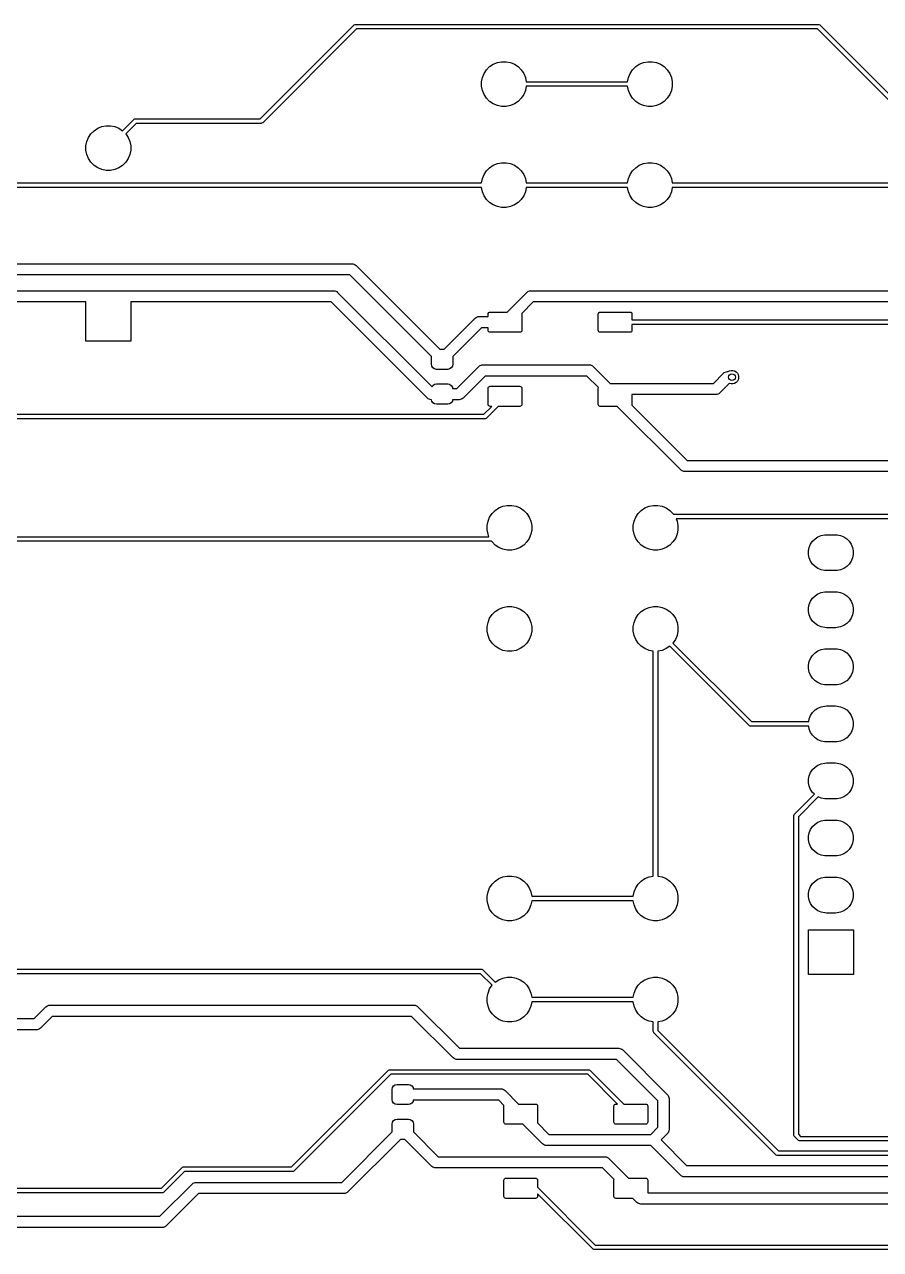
# Model space of a CAD drawing. Extents: x 1.89 to 7.89, y -5.9 to -1.95.
# Drawn here: x 4.892 to 6.392, y -4.151 to -2.004 of the extents above; entities that cross this region are included whole.
import ezdxf

# ---------------------------------------------------------------- set-up
doc = ezdxf.new("R2010")
doc.units = 0
doc.header["$MEASUREMENT"] = 0
doc.layers.add('BLACK', color=7, linetype='CONTINUOUS')

msp = doc.modelspace()

# ---------------------------------------------------------------- linework, layer by layer
at = {"layer": 'BLACK', "linetype": 'CONTINUOUS'}
for p, q in [((5.3055, -2.1693), (5.4697, -2.0051)), ((5.4741, -2.0118), (5.3099, -2.176)), ((5.4697, -2.0051), (5.4703, -2.0046)), ((5.4703, -2.0046), (5.4717, -2.004)), ((5.4717, -2.004), (5.4724, -2.0039)), ((5.4724, -2.0039), (6.2835, -2.0039)), ((6.2818, -2.0118), (5.4741, -2.0118)), ((6.446, -2.176), (6.2818, -2.0118)), ((6.2835, -2.0039), (6.2842, -2.004)), ((6.2842, -2.004), (6.2857, -2.0046)), ((6.2857, -2.0046), (6.2862, -2.0051)), ((6.2862, -2.0051), (6.4504, -2.1693)), ((5.7019, -2.0833), (5.7073, -2.0778)), ((5.7073, -2.0778), (5.7137, -2.0735)), ((5.7137, -2.0735), (5.7209, -2.0706)), ((5.7209, -2.0706), (5.7284, -2.0691)), ((5.7284, -2.0691), (5.7361, -2.0691)), ((5.7361, -2.0691), (5.7437, -2.0706)), ((5.7437, -2.0706), (5.7508, -2.0735)), ((5.7508, -2.0735), (5.7573, -2.0778)), ((5.7573, -2.0778), (5.7627, -2.0833)), ((5.9578, -2.0833), (5.9632, -2.0778)), ((5.9632, -2.0778), (5.9696, -2.0735)), ((5.9696, -2.0735), (5.9768, -2.0706)), ((5.9768, -2.0706), (5.9843, -2.0691)), ((5.9843, -2.0691), (5.992, -2.0691)), ((5.992, -2.0691), (5.9996, -2.0706)), ((5.9996, -2.0706), (6.0067, -2.0735)), ((6.0067, -2.0735), (6.0132, -2.0778)), ((6.0132, -2.0778), (6.0186, -2.0833)), ((5.6931, -2.1044), (5.6946, -2.0968)), ((5.6946, -2.0968), (5.6976, -2.0897)), ((5.6976, -2.0897), (5.7019, -2.0833)), ((5.7627, -2.0833), (5.767, -2.0897)), ((5.767, -2.0897), (5.77, -2.0968)), ((5.77, -2.0968), (5.7714, -2.1043)), ((5.949, -2.1043), (5.9505, -2.0968)), ((5.9505, -2.0968), (5.9535, -2.0897)), ((5.9535, -2.0897), (5.9578, -2.0833)), ((6.0186, -2.0833), (6.0229, -2.0897)), ((6.0229, -2.0897), (6.0259, -2.0968)), ((6.0259, -2.0968), (6.0274, -2.1044)), ((5.6931, -2.1121), (5.6931, -2.1044)), ((5.6946, -2.1197), (5.6931, -2.1121)), ((5.6976, -2.1268), (5.6946, -2.1197)), ((5.77, -2.1197), (5.767, -2.1268)), ((5.7714, -2.1122), (5.77, -2.1197)), ((5.7714, -2.1043), (5.949, -2.1043)), ((5.949, -2.1122), (5.7714, -2.1122)), ((5.9505, -2.1197), (5.949, -2.1122)), ((5.9535, -2.1268), (5.9505, -2.1197)), ((6.0259, -2.1197), (6.0229, -2.1268)), ((6.0274, -2.1121), (6.0259, -2.1197)), ((6.0274, -2.1044), (6.0274, -2.1121)), ((5.7019, -2.1332), (5.6976, -2.1268)), ((5.7073, -2.1387), (5.7019, -2.1332)), ((5.7137, -2.143), (5.7073, -2.1387)), ((5.7209, -2.1459), (5.7137, -2.143)), ((5.7284, -2.1474), (5.7209, -2.1459)), ((5.7437, -2.1459), (5.7361, -2.1474)), ((5.7508, -2.143), (5.7437, -2.1459)), ((5.7573, -2.1387), (5.7508, -2.143)), ((5.7627, -2.1332), (5.7573, -2.1387)), ((5.767, -2.1268), (5.7627, -2.1332)), ((5.9578, -2.1332), (5.9535, -2.1268)), ((5.9632, -2.1387), (5.9578, -2.1332)), ((5.9696, -2.143), (5.9632, -2.1387)), ((5.9768, -2.1459), (5.9696, -2.143)), ((5.9843, -2.1474), (5.9768, -2.1459)), ((5.9996, -2.1459), (5.992, -2.1474)), ((6.0067, -2.143), (5.9996, -2.1459)), ((6.0132, -2.1387), (6.0067, -2.143)), ((6.0186, -2.1332), (6.0132, -2.1387)), ((6.0229, -2.1268), (6.0186, -2.1332)), ((5.7361, -2.1474), (5.7284, -2.1474)), ((5.992, -2.1474), (5.9843, -2.1474)), ((5.0144, -2.19), (5.0208, -2.1858)), ((5.0208, -2.1858), (5.0279, -2.1828)), ((5.0279, -2.1828), (5.0355, -2.1813)), ((5.0355, -2.1813), (5.0432, -2.1813)), ((5.0432, -2.1813), (5.0508, -2.1828)), ((5.0508, -2.1828), (5.0579, -2.1858)), ((5.0579, -2.1858), (5.0643, -2.19)), ((5.0643, -2.19), (5.0838, -2.1704)), ((5.0882, -2.1772), (5.0698, -2.1956)), ((5.0838, -2.1704), (5.0844, -2.17)), ((5.0844, -2.17), (5.0848, -2.1698)), ((5.0848, -2.1698), (5.0858, -2.1694)), ((5.0858, -2.1694), (5.0866, -2.1693)), ((5.0866, -2.1693), (5.3055, -2.1693)), ((5.3071, -2.1772), (5.0882, -2.1772)), ((5.3079, -2.1771), (5.3071, -2.1772)), ((5.3093, -2.1765), (5.3079, -2.1771)), ((5.3099, -2.176), (5.3093, -2.1765)), ((5.0002, -2.2166), (5.0017, -2.209)), ((5.0017, -2.209), (5.0046, -2.2019)), ((5.0046, -2.2019), (5.0089, -2.1955)), ((5.0089, -2.1955), (5.0144, -2.19)), ((5.0698, -2.1956), (5.0741, -2.2019)), ((5.0741, -2.2019), (5.077, -2.209)), ((5.077, -2.209), (5.0786, -2.2166)), ((5.0002, -2.2243), (5.0002, -2.2166)), ((5.0017, -2.2319), (5.0002, -2.2243)), ((5.0046, -2.239), (5.0017, -2.2319)), ((5.077, -2.2319), (5.0741, -2.239)), ((5.0786, -2.2243), (5.077, -2.2319)), ((5.0786, -2.2166), (5.0786, -2.2243)), ((5.0089, -2.2454), (5.0046, -2.239)), ((5.0144, -2.2509), (5.0089, -2.2454)), ((5.0208, -2.2552), (5.0144, -2.2509)), ((5.0643, -2.2509), (5.0579, -2.2552)), ((5.0698, -2.2454), (5.0643, -2.2509)), ((5.0741, -2.239), (5.0698, -2.2454)), ((5.7073, -2.255), (5.7137, -2.2507)), ((5.7137, -2.2507), (5.7209, -2.2478)), ((5.7209, -2.2478), (5.7284, -2.2463)), ((5.7284, -2.2463), (5.7361, -2.2463)), ((5.7361, -2.2463), (5.7437, -2.2478)), ((5.7437, -2.2478), (5.7508, -2.2507)), ((5.7508, -2.2507), (5.7573, -2.255)), ((5.9632, -2.255), (5.9696, -2.2507)), ((5.9696, -2.2507), (5.9768, -2.2478)), ((5.9768, -2.2478), (5.9843, -2.2463)), ((5.9843, -2.2463), (5.992, -2.2463)), ((5.992, -2.2463), (5.9996, -2.2478)), ((5.9996, -2.2478), (6.0067, -2.2507)), ((6.0067, -2.2507), (6.0132, -2.255)), ((5.0279, -2.2581), (5.0208, -2.2552)), ((5.0355, -2.2597), (5.0279, -2.2581)), ((5.0432, -2.2597), (5.0355, -2.2597)), ((5.0508, -2.2581), (5.0432, -2.2597)), ((5.0579, -2.2552), (5.0508, -2.2581)), ((5.6931, -2.2815), (5.6946, -2.274)), ((5.6946, -2.274), (5.6976, -2.2669)), ((5.6976, -2.2669), (5.7019, -2.2605)), ((5.7019, -2.2605), (5.7073, -2.255)), ((5.7573, -2.255), (5.7627, -2.2605)), ((5.7627, -2.2605), (5.767, -2.2669)), ((5.767, -2.2669), (5.77, -2.274)), ((5.77, -2.274), (5.7714, -2.2815)), ((5.949, -2.2815), (5.9505, -2.274)), ((5.9505, -2.274), (5.9535, -2.2669)), ((5.9535, -2.2669), (5.9578, -2.2605)), ((5.9578, -2.2605), (5.9632, -2.255)), ((6.0132, -2.255), (6.0186, -2.2605)), ((6.0186, -2.2605), (6.0229, -2.2669)), ((6.0229, -2.2669), (6.0259, -2.274)), ((6.0259, -2.274), (6.0274, -2.2815)), ((4.3221, -2.2815), (5.6931, -2.2815)), ((5.6931, -2.2894), (4.3242, -2.2894)), ((5.6946, -2.2969), (5.6931, -2.2894)), ((5.6976, -2.304), (5.6946, -2.2969)), ((5.77, -2.2969), (5.767, -2.304)), ((5.7714, -2.2894), (5.77, -2.2969)), ((5.7714, -2.2815), (5.949, -2.2815)), ((5.949, -2.2894), (5.7714, -2.2894)), ((5.9505, -2.2969), (5.949, -2.2894)), ((5.9535, -2.304), (5.9505, -2.2969)), ((6.0259, -2.2969), (6.0229, -2.304)), ((6.0274, -2.2894), (6.0259, -2.2969)), ((6.0274, -2.2815), (7.409, -2.2815)), ((7.4135, -2.2894), (6.0274, -2.2894)), ((5.7019, -2.3104), (5.6976, -2.304)), ((5.7073, -2.3159), (5.7019, -2.3104)), ((5.7137, -2.3202), (5.7073, -2.3159)), ((5.7573, -2.3159), (5.7508, -2.3202)), ((5.7627, -2.3104), (5.7573, -2.3159)), ((5.767, -2.304), (5.7627, -2.3104)), ((5.9578, -2.3104), (5.9535, -2.304)), ((5.9632, -2.3159), (5.9578, -2.3104)), ((5.9696, -2.3202), (5.9632, -2.3159)), ((6.0132, -2.3159), (6.0067, -2.3202)), ((6.0186, -2.3104), (6.0132, -2.3159)), ((6.0229, -2.304), (6.0186, -2.3104)), ((5.7209, -2.3231), (5.7137, -2.3202)), ((5.7284, -2.3246), (5.7209, -2.3231)), ((5.7361, -2.3246), (5.7284, -2.3246)), ((5.7437, -2.3231), (5.7361, -2.3246)), ((5.7508, -2.3202), (5.7437, -2.3231)), ((5.9768, -2.3231), (5.9696, -2.3202)), ((5.9843, -2.3246), (5.9768, -2.3231)), ((5.992, -2.3246), (5.9843, -2.3246)), ((5.9996, -2.3231), (5.992, -2.3246)), ((6.0067, -2.3202), (5.9996, -2.3231)), ((4.6693, -2.4232), (5.4665, -2.4232)), ((5.4665, -2.4232), (5.4685, -2.4234)), ((5.4685, -2.4234), (5.472, -2.4249)), ((5.472, -2.4249), (5.472, -2.4249)), ((5.472, -2.4249), (5.4735, -2.4261)), ((5.4625, -2.4429), (4.6693, -2.4429)), ((5.6053, -2.5858), (5.4625, -2.4429)), ((5.4735, -2.4261), (5.6202, -2.5728)), ((4.5827, -2.4704), (5.063, -2.4704)), ((5, -2.4901), (4.5868, -2.4901)), ((5, -2.5591), (5, -2.4901)), ((5.063, -2.4704), (5.434, -2.4704)), ((5.4299, -2.4901), (5.0787, -2.4901)), ((5.0787, -2.4901), (5.0787, -2.5591)), ((5.5984, -2.6585), (5.4299, -2.4901)), ((5.434, -2.4704), (5.4359, -2.4706)), ((5.4359, -2.4706), (5.4395, -2.4721)), ((5.4395, -2.4721), (5.4395, -2.4721)), ((5.4395, -2.4721), (5.441, -2.4733)), ((5.441, -2.4733), (5.6064, -2.6387)), ((5.738, -2.5079), (5.7726, -2.4733)), ((5.7836, -2.4901), (5.7635, -2.5102)), ((5.7726, -2.4733), (5.7741, -2.4721)), ((5.7741, -2.4721), (5.777, -2.4709)), ((5.777, -2.4709), (5.7776, -2.4706)), ((5.7776, -2.4706), (5.7796, -2.4704)), ((5.7796, -2.4704), (7.0842, -2.4704)), ((7.0842, -2.4901), (5.7836, -2.4901)), ((5.7047, -2.5114), (5.705, -2.5101)), ((5.7047, -2.5157), (5.7047, -2.5114)), ((5.705, -2.5101), (5.7058, -2.5089)), ((5.7058, -2.5089), (5.7069, -2.5081)), ((5.7069, -2.5081), (5.7083, -2.5079)), ((5.7083, -2.5079), (5.738, -2.5079)), ((5.7635, -2.5102), (5.7638, -2.5114)), ((5.7638, -2.5114), (5.7638, -2.5398)), ((5.8976, -2.5114), (5.8979, -2.5101)), ((5.8976, -2.5398), (5.8976, -2.5114)), ((5.8979, -2.5101), (5.8987, -2.5089)), ((5.8987, -2.5089), (5.8998, -2.5081)), ((5.8998, -2.5081), (5.9012, -2.5079)), ((5.9012, -2.5079), (5.9531, -2.5079)), ((5.9531, -2.5079), (5.9545, -2.5081)), ((5.9545, -2.5081), (5.9557, -2.5089)), ((5.9557, -2.5089), (5.9564, -2.5101)), ((5.9564, -2.5101), (5.9567, -2.5114)), ((5.9567, -2.5114), (5.9567, -2.5217)), ((5.6278, -2.5728), (5.682, -2.5186)), ((5.682, -2.5186), (5.6835, -2.5174)), ((5.6835, -2.5174), (5.6871, -2.5159)), ((5.6835, -2.5174), (5.6835, -2.5174)), ((5.6871, -2.5159), (5.689, -2.5157)), ((5.689, -2.5157), (5.7047, -2.5157)), ((5.9567, -2.5217), (7.3386, -2.5217)), ((7.337, -2.5295), (5.9567, -2.5295)), ((5.9567, -2.5295), (5.9567, -2.5398)), ((5.6931, -2.5354), (5.6427, -2.5858)), ((5.7047, -2.5354), (5.6931, -2.5354)), ((5.7047, -2.5398), (5.7047, -2.5354)), ((5.705, -2.5411), (5.7047, -2.5398)), ((5.7058, -2.5423), (5.705, -2.5411)), ((5.7069, -2.543), (5.7058, -2.5423)), ((5.7083, -2.5433), (5.7069, -2.543)), ((5.7602, -2.5433), (5.7083, -2.5433)), ((5.7616, -2.543), (5.7602, -2.5433)), ((5.7627, -2.5423), (5.7616, -2.543)), ((5.7635, -2.5411), (5.7627, -2.5423)), ((5.7638, -2.5398), (5.7635, -2.5411)), ((5.8979, -2.5411), (5.8976, -2.5398)), ((5.8987, -2.5423), (5.8979, -2.5411)), ((5.8998, -2.543), (5.8987, -2.5423)), ((5.9012, -2.5433), (5.8998, -2.543)), ((5.9531, -2.5433), (5.9012, -2.5433)), ((5.9545, -2.543), (5.9531, -2.5433)), ((5.9557, -2.5423), (5.9545, -2.543)), ((5.9564, -2.5411), (5.9557, -2.5423)), ((5.9567, -2.5398), (5.9564, -2.5411)), ((5.0787, -2.5591), (5, -2.5591)), ((5.6202, -2.5728), (5.6278, -2.5728)), ((5.6053, -2.5994), (5.6053, -2.5858)), ((5.6427, -2.5858), (5.6427, -2.5994)), ((5.606, -2.6028), (5.6053, -2.5994)), ((5.6079, -2.6057), (5.606, -2.6028)), ((5.6108, -2.6076), (5.6079, -2.6057)), ((5.6142, -2.6083), (5.6108, -2.6076)), ((5.6339, -2.6083), (5.6142, -2.6083)), ((5.6372, -2.6076), (5.6339, -2.6083)), ((5.6401, -2.6057), (5.6372, -2.6076)), ((5.642, -2.6028), (5.6401, -2.6057)), ((5.6427, -2.5994), (5.642, -2.6028)), ((5.6498, -2.6417), (5.6883, -2.6032)), ((5.6883, -2.6032), (5.6898, -2.602)), ((5.6898, -2.602), (5.6934, -2.6005)), ((5.6898, -2.602), (5.6898, -2.602)), ((5.6934, -2.6005), (5.6953, -2.6004)), ((5.6953, -2.6004), (5.8819, -2.6004)), ((5.8819, -2.6004), (5.8838, -2.6005)), ((5.8838, -2.6005), (5.8873, -2.602)), ((5.8873, -2.602), (5.8873, -2.602)), ((5.8873, -2.602), (5.8888, -2.6032)), ((5.8888, -2.6032), (5.9184, -2.6329)), ((6.0993, -2.6329), (6.1171, -2.6151)), ((6.1171, -2.6151), (6.1185, -2.6139)), ((6.1185, -2.6139), (6.1221, -2.6124)), ((6.1185, -2.6139), (6.1185, -2.6139)), ((6.1221, -2.6124), (6.124, -2.6122)), ((6.124, -2.6122), (6.1255, -2.6122)), ((6.1255, -2.6122), (6.1274, -2.6111)), ((6.1274, -2.6111), (6.1303, -2.6103)), ((6.1303, -2.6103), (6.1334, -2.6103)), ((6.1334, -2.6103), (6.1364, -2.6111)), ((6.1364, -2.6111), (6.1391, -2.6127)), ((6.1391, -2.6127), (6.1413, -2.6149)), ((6.1413, -2.6149), (6.1428, -2.6175)), ((6.1428, -2.6175), (6.1436, -2.6205)), ((5.6064, -2.6387), (5.6079, -2.6365)), ((5.6079, -2.6365), (5.6108, -2.6345)), ((5.6108, -2.6345), (5.6142, -2.6339)), ((5.6142, -2.6339), (5.6339, -2.6339)), ((5.6339, -2.6339), (5.6372, -2.6345)), ((5.6372, -2.6345), (5.6401, -2.6365)), ((5.6401, -2.6365), (5.642, -2.6393)), ((5.642, -2.6393), (5.6425, -2.6417)), ((5.6993, -2.62), (5.6609, -2.6585)), ((5.8778, -2.62), (5.6993, -2.62)), ((5.7047, -2.6413), (5.705, -2.64)), ((5.705, -2.64), (5.7058, -2.6388)), ((5.7058, -2.6388), (5.7069, -2.6381)), ((5.7069, -2.6381), (5.7083, -2.6378)), ((5.7083, -2.6378), (5.7602, -2.6378)), ((5.7602, -2.6378), (5.7616, -2.6381)), ((5.7616, -2.6381), (5.7627, -2.6388)), ((5.7627, -2.6388), (5.7635, -2.64)), ((5.7635, -2.64), (5.7638, -2.6413)), ((5.8979, -2.6401), (5.8778, -2.62)), ((5.8976, -2.6413), (5.8979, -2.6401)), ((5.9184, -2.6329), (6.0993, -2.6329)), ((6.1272, -2.6328), (6.1103, -2.6497)), ((6.1274, -2.633), (6.1272, -2.6328)), ((6.1303, -2.6338), (6.1274, -2.633)), ((6.1334, -2.6338), (6.1303, -2.6338)), ((6.1364, -2.633), (6.1334, -2.6338)), ((6.1391, -2.6314), (6.1364, -2.633)), ((6.1413, -2.6292), (6.1391, -2.6314)), ((6.1428, -2.6266), (6.1413, -2.6292)), ((6.1436, -2.6236), (6.1428, -2.6266)), ((6.1436, -2.6205), (6.1436, -2.6236)), ((5.5998, -2.6598), (5.5984, -2.6585)), ((5.6034, -2.6612), (5.5998, -2.6598)), ((5.5998, -2.6598), (5.5998, -2.6598)), ((5.6053, -2.6614), (5.6034, -2.6612)), ((5.6055, -2.6614), (5.6053, -2.6614)), ((5.606, -2.6638), (5.6055, -2.6614)), ((5.6425, -2.6614), (5.642, -2.6638)), ((5.6425, -2.6417), (5.6498, -2.6417)), ((5.6539, -2.6614), (5.6425, -2.6614)), ((5.6558, -2.6612), (5.6539, -2.6614)), ((5.6594, -2.6598), (5.6558, -2.6612)), ((5.6609, -2.6585), (5.6594, -2.6598)), ((5.6594, -2.6598), (5.6594, -2.6598)), ((5.7047, -2.6697), (5.7047, -2.6413)), ((5.7638, -2.6413), (5.7638, -2.6697)), ((5.8976, -2.6697), (5.8976, -2.6413)), ((6.1033, -2.6526), (5.9567, -2.6526)), ((5.9567, -2.6526), (5.9567, -2.6697)), ((6.1053, -2.6524), (6.1033, -2.6526)), ((6.1088, -2.6509), (6.1053, -2.6524)), ((6.1103, -2.6497), (6.1088, -2.6509)), ((6.1088, -2.6509), (6.1088, -2.6509)), ((5.6079, -2.6667), (5.606, -2.6638)), ((5.6108, -2.6686), (5.6079, -2.6667)), ((5.6142, -2.6693), (5.6108, -2.6686)), ((5.6339, -2.6693), (5.6142, -2.6693)), ((5.6372, -2.6686), (5.6339, -2.6693)), ((5.6401, -2.6667), (5.6372, -2.6686)), ((5.642, -2.6638), (5.6401, -2.6667)), ((5.6971, -2.687), (5.711, -2.6732)), ((5.7221, -2.6732), (5.7016, -2.6938)), ((5.705, -2.671), (5.7047, -2.6697)), ((5.7058, -2.6722), (5.705, -2.671)), ((5.7069, -2.673), (5.7058, -2.6722)), ((5.7083, -2.6732), (5.7069, -2.673)), ((5.711, -2.6732), (5.7083, -2.6732)), ((5.7602, -2.6732), (5.7221, -2.6732)), ((5.7616, -2.673), (5.7602, -2.6732)), ((5.7627, -2.6722), (5.7616, -2.673)), ((5.7635, -2.671), (5.7627, -2.6722)), ((5.7638, -2.6697), (5.7635, -2.671)), ((5.8979, -2.671), (5.8976, -2.6697)), ((5.8987, -2.6722), (5.8979, -2.671)), ((5.8998, -2.673), (5.8987, -2.6722)), ((5.9012, -2.6732), (5.8998, -2.673)), ((5.931, -2.6732), (5.9012, -2.6732)), ((6.0423, -2.7845), (5.931, -2.6732)), ((5.9567, -2.6697), (5.9565, -2.6709)), ((5.9565, -2.6709), (6.0533, -2.7677)), ((5.6988, -2.6949), (4.3918, -2.6949)), ((4.3934, -2.687), (5.6971, -2.687)), ((5.6995, -2.6948), (5.6988, -2.6949)), ((5.701, -2.6943), (5.6995, -2.6948)), ((5.7016, -2.6938), (5.701, -2.6943)), ((6.0533, -2.7677), (7.222, -2.7677)), ((6.0437, -2.7857), (6.0423, -2.7845)), ((6.0473, -2.7872), (6.0437, -2.7857)), ((6.0437, -2.7857), (6.0437, -2.7857)), ((6.0492, -2.7874), (6.0473, -2.7872)), ((7.222, -2.7874), (6.0492, -2.7874)), ((5.7171, -2.8554), (5.7236, -2.8511)), ((5.7236, -2.8511), (5.7307, -2.8482)), ((5.7307, -2.8482), (5.7383, -2.8466)), ((5.7383, -2.8466), (5.746, -2.8466)), ((5.746, -2.8466), (5.7536, -2.8482)), ((5.7536, -2.8482), (5.7607, -2.8511)), ((5.7607, -2.8511), (5.7671, -2.8554)), ((5.9731, -2.8554), (5.9795, -2.8511)), ((5.9795, -2.8511), (5.9866, -2.8482)), ((5.9866, -2.8482), (5.9942, -2.8466)), ((5.9942, -2.8466), (6.0019, -2.8466)), ((6.0019, -2.8466), (6.0095, -2.8482)), ((6.0095, -2.8482), (6.0166, -2.8511)), ((6.0166, -2.8511), (6.023, -2.8554)), ((5.7029, -2.882), (5.7045, -2.8744)), ((5.7045, -2.8744), (5.7074, -2.8673)), ((5.7074, -2.8673), (5.7117, -2.8609)), ((5.7117, -2.8609), (5.7171, -2.8554)), ((5.7671, -2.8554), (5.7726, -2.8609)), ((5.7726, -2.8609), (5.7768, -2.8673)), ((5.7768, -2.8673), (5.7798, -2.8744)), ((5.7798, -2.8744), (5.7813, -2.882)), ((5.9589, -2.882), (5.9604, -2.8744)), ((5.9604, -2.8744), (5.9633, -2.8673)), ((5.9633, -2.8673), (5.9676, -2.8609)), ((5.9676, -2.8609), (5.9731, -2.8554)), ((6.023, -2.8554), (6.0285, -2.8609)), ((6.0285, -2.8609), (6.0294, -2.8622)), ((6.0294, -2.8622), (7.4156, -2.8622)), ((7.4156, -2.8701), (6.0339, -2.8701)), ((6.0339, -2.8701), (6.0357, -2.8744)), ((6.0357, -2.8744), (6.0372, -2.882)), ((5.7029, -2.8897), (5.7029, -2.882)), ((5.7045, -2.8973), (5.7029, -2.8897)), ((5.7062, -2.9016), (5.7045, -2.8973)), ((5.7798, -2.8973), (5.7768, -2.9044)), ((5.7813, -2.8897), (5.7798, -2.8973)), ((5.7813, -2.882), (5.7813, -2.8897)), ((5.9589, -2.8897), (5.9589, -2.882)), ((5.9604, -2.8973), (5.9589, -2.8897)), ((5.9633, -2.9044), (5.9604, -2.8973)), ((6.0357, -2.8973), (6.0328, -2.9044)), ((6.0372, -2.8897), (6.0357, -2.8973)), ((6.0372, -2.882), (6.0372, -2.8897)), ((6.2944, -2.8982), (6.2974, -2.898)), ((6.2974, -2.898), (6.3132, -2.898)), ((6.3132, -2.898), (6.3163, -2.8982)), ((4.3246, -2.9016), (5.7062, -2.9016)), ((5.7108, -2.9094), (4.3246, -2.9094)), ((5.7117, -2.9108), (5.7108, -2.9094)), ((5.7171, -2.9163), (5.7117, -2.9108)), ((5.7236, -2.9205), (5.7171, -2.9163)), ((5.7671, -2.9163), (5.7607, -2.9205)), ((5.7726, -2.9108), (5.7671, -2.9163)), ((5.7768, -2.9044), (5.7726, -2.9108)), ((5.9676, -2.9108), (5.9633, -2.9044)), ((5.9731, -2.9163), (5.9676, -2.9108)), ((5.9795, -2.9205), (5.9731, -2.9163)), ((6.023, -2.9163), (6.0166, -2.9205)), ((6.0285, -2.9108), (6.023, -2.9163)), ((6.0328, -2.9044), (6.0285, -2.9108)), ((6.2673, -2.9204), (6.2697, -2.9147)), ((6.2697, -2.9147), (6.2731, -2.9095)), ((6.2731, -2.9095), (6.2775, -2.9052)), ((6.2775, -2.9052), (6.2826, -2.9018)), ((6.2826, -2.9018), (6.2883, -2.8994)), ((6.2883, -2.8994), (6.2944, -2.8982)), ((6.3163, -2.8982), (6.3223, -2.8994)), ((6.3223, -2.8994), (6.328, -2.9018)), ((6.328, -2.9018), (6.3332, -2.9052)), ((6.3332, -2.9052), (6.3375, -2.9095)), ((6.3375, -2.9095), (6.341, -2.9147)), ((6.341, -2.9147), (6.3433, -2.9204)), ((5.7307, -2.9235), (5.7236, -2.9205)), ((5.7383, -2.925), (5.7307, -2.9235)), ((5.746, -2.925), (5.7383, -2.925)), ((5.7536, -2.9235), (5.746, -2.925)), ((5.7607, -2.9205), (5.7536, -2.9235)), ((5.9866, -2.9235), (5.9795, -2.9205)), ((5.9942, -2.925), (5.9866, -2.9235)), ((6.0019, -2.925), (5.9942, -2.925)), ((6.0095, -2.9235), (6.0019, -2.925)), ((6.0166, -2.9205), (6.0095, -2.9235)), ((6.2661, -2.9264), (6.2673, -2.9204)), ((6.2661, -2.9326), (6.2661, -2.9264)), ((6.2673, -2.9387), (6.2661, -2.9326)), ((6.2697, -2.9444), (6.2673, -2.9387)), ((6.3433, -2.9387), (6.341, -2.9444)), ((6.3433, -2.9204), (6.3445, -2.9264)), ((6.3445, -2.9326), (6.3433, -2.9387)), ((6.3445, -2.9264), (6.3445, -2.9326)), ((6.2731, -2.9495), (6.2697, -2.9444)), ((6.2775, -2.9539), (6.2731, -2.9495)), ((6.2826, -2.9573), (6.2775, -2.9539)), ((6.2883, -2.9597), (6.2826, -2.9573)), ((6.2944, -2.9609), (6.2883, -2.9597)), ((6.2974, -2.961), (6.2944, -2.9609)), ((6.3132, -2.961), (6.2974, -2.961)), ((6.3163, -2.9609), (6.3132, -2.961)), ((6.3223, -2.9597), (6.3163, -2.9609)), ((6.328, -2.9573), (6.3223, -2.9597)), ((6.3332, -2.9539), (6.328, -2.9573)), ((6.3375, -2.9495), (6.3332, -2.9539)), ((6.341, -2.9444), (6.3375, -2.9495)), ((6.2731, -3.0095), (6.2775, -3.0052)), ((6.2775, -3.0052), (6.2826, -3.0018)), ((6.2826, -3.0018), (6.2883, -2.9994)), ((6.2883, -2.9994), (6.2944, -2.9982)), ((6.2944, -2.9982), (6.2974, -2.998)), ((6.2974, -2.998), (6.3132, -2.998)), ((6.3132, -2.998), (6.3163, -2.9982)), ((6.3163, -2.9982), (6.3223, -2.9994)), ((6.3223, -2.9994), (6.328, -3.0018)), ((6.328, -3.0018), (6.3332, -3.0052)), ((6.3332, -3.0052), (6.3375, -3.0095)), ((5.7236, -3.0283), (5.7307, -3.0253)), ((5.7307, -3.0253), (5.7383, -3.0238)), ((5.7383, -3.0238), (5.746, -3.0238)), ((5.746, -3.0238), (5.7536, -3.0253)), ((5.7536, -3.0253), (5.7607, -3.0283)), ((5.9795, -3.0283), (5.9866, -3.0253)), ((5.9866, -3.0253), (5.9942, -3.0238)), ((5.9942, -3.0238), (6.0019, -3.0238)), ((6.0019, -3.0238), (6.0095, -3.0253)), ((6.0095, -3.0253), (6.0166, -3.0283)), ((6.2661, -3.0264), (6.2673, -3.0204)), ((6.2661, -3.0326), (6.2661, -3.0264)), ((6.2673, -3.0204), (6.2697, -3.0147)), ((6.2697, -3.0147), (6.2731, -3.0095)), ((6.3375, -3.0095), (6.341, -3.0147)), ((6.341, -3.0147), (6.3433, -3.0204)), ((6.3433, -3.0204), (6.3445, -3.0264)), ((6.3445, -3.0264), (6.3445, -3.0326)), ((5.7045, -3.0516), (5.7074, -3.0444)), ((5.7074, -3.0444), (5.7117, -3.038)), ((5.7117, -3.038), (5.7171, -3.0326)), ((5.7171, -3.0326), (5.7236, -3.0283)), ((5.7607, -3.0283), (5.7671, -3.0326)), ((5.7671, -3.0326), (5.7726, -3.038)), ((5.7726, -3.038), (5.7768, -3.0444)), ((5.7768, -3.0444), (5.7798, -3.0516)), ((5.9604, -3.0516), (5.9633, -3.0444)), ((5.9633, -3.0444), (5.9676, -3.038)), ((5.9676, -3.038), (5.9731, -3.0326)), ((5.9731, -3.0326), (5.9795, -3.0283)), ((6.0166, -3.0283), (6.023, -3.0326)), ((6.023, -3.0326), (6.0285, -3.038)), ((6.0285, -3.038), (6.0328, -3.0444)), ((6.0328, -3.0444), (6.0357, -3.0516)), ((6.2673, -3.0387), (6.2661, -3.0326)), ((6.2697, -3.0444), (6.2673, -3.0387)), ((6.2731, -3.0495), (6.2697, -3.0444)), ((6.341, -3.0444), (6.3375, -3.0495)), ((6.3433, -3.0387), (6.341, -3.0444)), ((6.3445, -3.0326), (6.3433, -3.0387)), ((5.7029, -3.0591), (5.7045, -3.0516)), ((5.7029, -3.0669), (5.7029, -3.0591)), ((5.7045, -3.0744), (5.7029, -3.0669)), ((5.7798, -3.0516), (5.7813, -3.0591)), ((5.7813, -3.0669), (5.7798, -3.0744)), ((5.7813, -3.0591), (5.7813, -3.0669)), ((5.9589, -3.0591), (5.9604, -3.0516)), ((5.9589, -3.0669), (5.9589, -3.0591)), ((5.9604, -3.0744), (5.9589, -3.0669)), ((6.0357, -3.0516), (6.0372, -3.0591)), ((6.0372, -3.0669), (6.0357, -3.0744)), ((6.0372, -3.0591), (6.0372, -3.0669)), ((6.2775, -3.0539), (6.2731, -3.0495)), ((6.2826, -3.0573), (6.2775, -3.0539)), ((6.2883, -3.0597), (6.2826, -3.0573)), ((6.2944, -3.0609), (6.2883, -3.0597)), ((6.2974, -3.061), (6.2944, -3.0609)), ((6.3132, -3.061), (6.2974, -3.061)), ((6.3163, -3.0609), (6.3132, -3.061)), ((6.3223, -3.0597), (6.3163, -3.0609)), ((6.328, -3.0573), (6.3223, -3.0597)), ((6.3332, -3.0539), (6.328, -3.0573)), ((6.3375, -3.0495), (6.3332, -3.0539)), ((5.7074, -3.0816), (5.7045, -3.0744)), ((5.7117, -3.088), (5.7074, -3.0816)), ((5.7171, -3.0934), (5.7117, -3.088)), ((5.7726, -3.088), (5.7671, -3.0934)), ((5.7768, -3.0816), (5.7726, -3.088)), ((5.7798, -3.0744), (5.7768, -3.0816)), ((5.9633, -3.0816), (5.9604, -3.0744)), ((5.9676, -3.088), (5.9633, -3.0816)), ((5.9731, -3.0934), (5.9676, -3.088)), ((6.0328, -3.0816), (6.0285, -3.0879)), ((6.0285, -3.0879), (6.1662, -3.2256)), ((6.0357, -3.0744), (6.0328, -3.0816)), ((5.7236, -3.0977), (5.7171, -3.0934)), ((5.7307, -3.1007), (5.7236, -3.0977)), ((5.7383, -3.1022), (5.7307, -3.1007)), ((5.746, -3.1022), (5.7383, -3.1022)), ((5.7536, -3.1007), (5.746, -3.1022)), ((5.7607, -3.0977), (5.7536, -3.1007)), ((5.7671, -3.0934), (5.7607, -3.0977)), ((5.9795, -3.0977), (5.9731, -3.0934)), ((5.9866, -3.1007), (5.9795, -3.0977)), ((5.9941, -3.1022), (5.9866, -3.1007)), ((5.9941, -3.4963), (5.9941, -3.1022)), ((6.0095, -3.1007), (6.002, -3.1022)), ((6.002, -3.1022), (6.002, -3.4963)), ((6.0166, -3.0977), (6.0095, -3.1007)), ((6.0229, -3.0935), (6.0166, -3.0977)), ((6.1618, -3.2323), (6.0229, -3.0935)), ((6.2697, -3.1147), (6.2731, -3.1095)), ((6.2731, -3.1095), (6.2775, -3.1052)), ((6.2775, -3.1052), (6.2826, -3.1018)), ((6.2826, -3.1018), (6.2883, -3.0994)), ((6.2883, -3.0994), (6.2944, -3.0982)), ((6.2944, -3.0982), (6.2974, -3.098)), ((6.2974, -3.098), (6.3132, -3.098)), ((6.3132, -3.098), (6.3163, -3.0982)), ((6.3163, -3.0982), (6.3223, -3.0994)), ((6.3223, -3.0994), (6.328, -3.1018)), ((6.328, -3.1018), (6.3332, -3.1052)), ((6.3332, -3.1052), (6.3375, -3.1095)), ((6.3375, -3.1095), (6.341, -3.1147)), ((6.2661, -3.1264), (6.2673, -3.1204)), ((6.2661, -3.1326), (6.2661, -3.1264)), ((6.2673, -3.1387), (6.2661, -3.1326)), ((6.2673, -3.1204), (6.2697, -3.1147)), ((6.341, -3.1147), (6.3433, -3.1204)), ((6.3433, -3.1204), (6.3445, -3.1264)), ((6.3445, -3.1326), (6.3433, -3.1387)), ((6.3445, -3.1264), (6.3445, -3.1326)), ((6.2697, -3.1444), (6.2673, -3.1387)), ((6.2731, -3.1495), (6.2697, -3.1444)), ((6.2775, -3.1539), (6.2731, -3.1495)), ((6.2826, -3.1573), (6.2775, -3.1539)), ((6.3332, -3.1539), (6.328, -3.1573)), ((6.3375, -3.1495), (6.3332, -3.1539)), ((6.341, -3.1444), (6.3375, -3.1495)), ((6.3433, -3.1387), (6.341, -3.1444)), ((6.2883, -3.1597), (6.2826, -3.1573)), ((6.2944, -3.1609), (6.2883, -3.1597)), ((6.2974, -3.161), (6.2944, -3.1609)), ((6.3132, -3.161), (6.2974, -3.161)), ((6.3163, -3.1609), (6.3132, -3.161)), ((6.3223, -3.1597), (6.3163, -3.1609)), ((6.328, -3.1573), (6.3223, -3.1597)), ((6.2883, -3.1994), (6.2944, -3.1982)), ((6.2944, -3.1982), (6.2974, -3.198)), ((6.2974, -3.198), (6.3132, -3.198)), ((6.3132, -3.198), (6.3163, -3.1982)), ((6.3163, -3.1982), (6.3223, -3.1994)), ((6.2673, -3.2204), (6.2697, -3.2147)), ((6.2697, -3.2147), (6.2731, -3.2095)), ((6.2731, -3.2095), (6.2775, -3.2052)), ((6.2775, -3.2052), (6.2826, -3.2018)), ((6.2826, -3.2018), (6.2883, -3.1994)), ((6.3223, -3.1994), (6.328, -3.2018)), ((6.328, -3.2018), (6.3332, -3.2052)), ((6.3332, -3.2052), (6.3375, -3.2095)), ((6.3375, -3.2095), (6.341, -3.2147)), ((6.341, -3.2147), (6.3433, -3.2204)), ((6.1624, -3.2328), (6.1618, -3.2323)), ((6.1628, -3.233), (6.1624, -3.2328)), ((6.1638, -3.2334), (6.1628, -3.233)), ((6.1646, -3.2335), (6.1638, -3.2334)), ((6.2663, -3.2335), (6.1646, -3.2335)), ((6.1662, -3.2256), (6.2663, -3.2256)), ((6.2663, -3.2256), (6.2673, -3.2204)), ((6.2673, -3.2387), (6.2663, -3.2335)), ((6.2697, -3.2444), (6.2673, -3.2387)), ((6.3433, -3.2387), (6.341, -3.2444)), ((6.3433, -3.2204), (6.3445, -3.2264)), ((6.3445, -3.2326), (6.3433, -3.2387)), ((6.3445, -3.2264), (6.3445, -3.2326)), ((6.2731, -3.2495), (6.2697, -3.2444)), ((6.2775, -3.2539), (6.2731, -3.2495)), ((6.2826, -3.2573), (6.2775, -3.2539)), ((6.2883, -3.2597), (6.2826, -3.2573)), ((6.2944, -3.2609), (6.2883, -3.2597)), ((6.2974, -3.261), (6.2944, -3.2609)), ((6.3132, -3.261), (6.2974, -3.261)), ((6.3163, -3.2609), (6.3132, -3.261)), ((6.3223, -3.2597), (6.3163, -3.2609)), ((6.328, -3.2573), (6.3223, -3.2597)), ((6.3332, -3.2539), (6.328, -3.2573)), ((6.3375, -3.2495), (6.3332, -3.2539)), ((6.341, -3.2444), (6.3375, -3.2495)), ((6.2731, -3.3095), (6.2775, -3.3052)), ((6.2775, -3.3052), (6.2826, -3.3018)), ((6.2826, -3.3018), (6.2883, -3.2994)), ((6.2883, -3.2994), (6.2944, -3.2982)), ((6.2944, -3.2982), (6.2974, -3.298)), ((6.2974, -3.298), (6.3132, -3.298)), ((6.3132, -3.298), (6.3163, -3.2982)), ((6.3163, -3.2982), (6.3223, -3.2994)), ((6.3223, -3.2994), (6.328, -3.3018)), ((6.328, -3.3018), (6.3332, -3.3052)), ((6.3332, -3.3052), (6.3375, -3.3095)), ((6.2661, -3.3264), (6.2673, -3.3204)), ((6.2661, -3.3326), (6.2661, -3.3264)), ((6.2673, -3.3204), (6.2697, -3.3147)), ((6.2697, -3.3147), (6.2731, -3.3095)), ((6.3375, -3.3095), (6.341, -3.3147)), ((6.341, -3.3147), (6.3433, -3.3204)), ((6.3433, -3.3204), (6.3445, -3.3264)), ((6.3445, -3.3264), (6.3445, -3.3326)), ((6.2673, -3.3387), (6.2661, -3.3326)), ((6.2697, -3.3444), (6.2673, -3.3387)), ((6.2731, -3.3495), (6.2697, -3.3444)), ((6.341, -3.3444), (6.3375, -3.3495)), ((6.3433, -3.3387), (6.341, -3.3444)), ((6.3445, -3.3326), (6.3433, -3.3387)), ((6.2415, -3.3878), (6.2764, -3.3528)), ((6.283, -3.3575), (6.2482, -3.3922)), ((6.2764, -3.3528), (6.2731, -3.3495)), ((6.2883, -3.3597), (6.283, -3.3575)), ((6.2944, -3.3609), (6.2883, -3.3597)), ((6.2974, -3.361), (6.2944, -3.3609)), ((6.3132, -3.361), (6.2974, -3.361)), ((6.3163, -3.3609), (6.3132, -3.361)), ((6.3223, -3.3597), (6.3163, -3.3609)), ((6.328, -3.3573), (6.3223, -3.3597)), ((6.3332, -3.3539), (6.328, -3.3573)), ((6.3375, -3.3495), (6.3332, -3.3539)), ((6.2403, -3.3906), (6.2404, -3.3898)), ((6.2403, -3.9501), (6.2403, -3.3906)), ((6.2404, -3.3898), (6.241, -3.3884)), ((6.241, -3.3884), (6.2415, -3.3878)), ((6.2482, -3.3922), (6.2482, -3.9484)), ((6.2697, -3.4147), (6.2731, -3.4095)), ((6.2731, -3.4095), (6.2775, -3.4052)), ((6.2775, -3.4052), (6.2826, -3.4018)), ((6.2826, -3.4018), (6.2883, -3.3994)), ((6.2883, -3.3994), (6.2944, -3.3982)), ((6.2944, -3.3982), (6.2974, -3.398)), ((6.2974, -3.398), (6.3132, -3.398)), ((6.3132, -3.398), (6.3163, -3.3982)), ((6.3163, -3.3982), (6.3223, -3.3994)), ((6.3223, -3.3994), (6.328, -3.4018)), ((6.328, -3.4018), (6.3332, -3.4052)), ((6.3332, -3.4052), (6.3375, -3.4095)), ((6.3375, -3.4095), (6.341, -3.4147)), ((6.2661, -3.4264), (6.2673, -3.4204)), ((6.2661, -3.4326), (6.2661, -3.4264)), ((6.2673, -3.4387), (6.2661, -3.4326)), ((6.2673, -3.4204), (6.2697, -3.4147)), ((6.341, -3.4147), (6.3433, -3.4204)), ((6.3433, -3.4204), (6.3445, -3.4264)), ((6.3445, -3.4326), (6.3433, -3.4387)), ((6.3445, -3.4264), (6.3445, -3.4326)), ((6.2697, -3.4444), (6.2673, -3.4387)), ((6.2731, -3.4495), (6.2697, -3.4444)), ((6.2775, -3.4539), (6.2731, -3.4495)), ((6.2826, -3.4573), (6.2775, -3.4539)), ((6.3332, -3.4539), (6.328, -3.4573)), ((6.3375, -3.4495), (6.3332, -3.4539)), ((6.341, -3.4444), (6.3375, -3.4495)), ((6.3433, -3.4387), (6.341, -3.4444)), ((6.2883, -3.4597), (6.2826, -3.4573)), ((6.2944, -3.4609), (6.2883, -3.4597)), ((6.2974, -3.461), (6.2944, -3.4609)), ((6.3132, -3.461), (6.2974, -3.461)), ((6.3163, -3.4609), (6.3132, -3.461)), ((6.3223, -3.4597), (6.3163, -3.4609)), ((6.328, -3.4573), (6.3223, -3.4597)), ((5.7236, -3.5007), (5.7307, -3.4978)), ((5.7307, -3.4978), (5.7383, -3.4963)), ((5.7383, -3.4963), (5.746, -3.4963)), ((5.746, -3.4963), (5.7536, -3.4978)), ((5.7536, -3.4978), (5.7607, -3.5007)), ((5.9795, -3.5007), (5.9866, -3.4978)), ((5.9866, -3.4978), (5.9941, -3.4963)), ((6.002, -3.4963), (6.0095, -3.4978)), ((6.0095, -3.4978), (6.0166, -3.5007)), ((6.2883, -3.4994), (6.2944, -3.4982)), ((6.2944, -3.4982), (6.2974, -3.498)), ((6.2974, -3.498), (6.3132, -3.498)), ((6.3132, -3.498), (6.3163, -3.4982)), ((6.3163, -3.4982), (6.3223, -3.4994)), ((5.7045, -3.524), (5.7074, -3.5169)), ((5.7074, -3.5169), (5.7117, -3.5105)), ((5.7117, -3.5105), (5.7171, -3.505)), ((5.7171, -3.505), (5.7236, -3.5007)), ((5.7607, -3.5007), (5.7671, -3.505)), ((5.7671, -3.505), (5.7726, -3.5105)), ((5.7726, -3.5105), (5.7768, -3.5169)), ((5.7768, -3.5169), (5.7798, -3.524)), ((5.9604, -3.524), (5.9633, -3.5169)), ((5.9633, -3.5169), (5.9676, -3.5105)), ((5.9676, -3.5105), (5.9731, -3.505)), ((5.9731, -3.505), (5.9795, -3.5007)), ((6.0166, -3.5007), (6.023, -3.505)), ((6.023, -3.505), (6.0285, -3.5105)), ((6.0285, -3.5105), (6.0328, -3.5169)), ((6.0328, -3.5169), (6.0357, -3.524)), ((6.2661, -3.5264), (6.2673, -3.5204)), ((6.2673, -3.5204), (6.2697, -3.5147)), ((6.2697, -3.5147), (6.2731, -3.5095)), ((6.2731, -3.5095), (6.2775, -3.5052)), ((6.2775, -3.5052), (6.2826, -3.5018)), ((6.2826, -3.5018), (6.2883, -3.4994)), ((6.3223, -3.4994), (6.328, -3.5018)), ((6.328, -3.5018), (6.3332, -3.5052)), ((6.3332, -3.5052), (6.3375, -3.5095)), ((6.3375, -3.5095), (6.341, -3.5147)), ((6.341, -3.5147), (6.3433, -3.5204)), ((6.3433, -3.5204), (6.3445, -3.5264)), ((5.7029, -3.5316), (5.7045, -3.524)), ((5.7029, -3.5393), (5.7029, -3.5316)), ((5.7045, -3.5469), (5.7029, -3.5393)), ((5.7798, -3.524), (5.7813, -3.5315)), ((5.7813, -3.5394), (5.7798, -3.5469)), ((5.7813, -3.5315), (5.9589, -3.5315)), ((5.9589, -3.5394), (5.7813, -3.5394)), ((5.9589, -3.5315), (5.9604, -3.524)), ((5.9604, -3.5469), (5.9589, -3.5394)), ((6.0357, -3.524), (6.0372, -3.5316)), ((6.0372, -3.5393), (6.0357, -3.5469)), ((6.0372, -3.5316), (6.0372, -3.5393)), ((6.2661, -3.5326), (6.2661, -3.5264)), ((6.2673, -3.5387), (6.2661, -3.5326)), ((6.2697, -3.5444), (6.2673, -3.5387)), ((6.3433, -3.5387), (6.341, -3.5444)), ((6.3445, -3.5326), (6.3433, -3.5387)), ((6.3445, -3.5264), (6.3445, -3.5326)), ((5.7074, -3.554), (5.7045, -3.5469)), ((5.7117, -3.5604), (5.7074, -3.554)), ((5.7171, -3.5659), (5.7117, -3.5604)), ((5.7726, -3.5604), (5.7671, -3.5659)), ((5.7768, -3.554), (5.7726, -3.5604)), ((5.7798, -3.5469), (5.7768, -3.554)), ((5.9633, -3.554), (5.9604, -3.5469)), ((5.9676, -3.5604), (5.9633, -3.554)), ((5.9731, -3.5659), (5.9676, -3.5604)), ((6.0285, -3.5604), (6.023, -3.5659)), ((6.0328, -3.554), (6.0285, -3.5604)), ((6.0357, -3.5469), (6.0328, -3.554)), ((6.2731, -3.5495), (6.2697, -3.5444)), ((6.2775, -3.5539), (6.2731, -3.5495)), ((6.2826, -3.5573), (6.2775, -3.5539)), ((6.2883, -3.5597), (6.2826, -3.5573)), ((6.2944, -3.5609), (6.2883, -3.5597)), ((6.2974, -3.561), (6.2944, -3.5609)), ((6.3132, -3.561), (6.2974, -3.561)), ((6.3163, -3.5609), (6.3132, -3.561)), ((6.3223, -3.5597), (6.3163, -3.5609)), ((6.328, -3.5573), (6.3223, -3.5597)), ((6.3332, -3.5539), (6.328, -3.5573)), ((6.3375, -3.5495), (6.3332, -3.5539)), ((6.341, -3.5444), (6.3375, -3.5495)), ((5.7236, -3.5702), (5.7171, -3.5659)), ((5.7307, -3.5731), (5.7236, -3.5702)), ((5.7383, -3.5746), (5.7307, -3.5731)), ((5.746, -3.5746), (5.7383, -3.5746)), ((5.7536, -3.5731), (5.746, -3.5746)), ((5.7607, -3.5702), (5.7536, -3.5731)), ((5.7671, -3.5659), (5.7607, -3.5702)), ((5.9795, -3.5702), (5.9731, -3.5659)), ((5.9866, -3.5731), (5.9795, -3.5702)), ((5.9942, -3.5746), (5.9866, -3.5731)), ((6.0019, -3.5746), (5.9942, -3.5746)), ((6.0095, -3.5731), (6.0019, -3.5746)), ((6.0166, -3.5702), (6.0095, -3.5731)), ((6.023, -3.5659), (6.0166, -3.5702)), ((6.2659, -3.6689), (6.2659, -3.5902)), ((6.2659, -3.5902), (6.3447, -3.5902)), ((6.3447, -3.5902), (6.3447, -3.6689)), ((4.3248, -3.6594), (5.6929, -3.6594)), ((5.6913, -3.6673), (4.3264, -3.6673)), ((5.7116, -3.6877), (5.6913, -3.6673)), ((5.6929, -3.6594), (5.6937, -3.6595)), ((5.6937, -3.6595), (5.6951, -3.6601)), ((5.6951, -3.6601), (5.6957, -3.6606)), ((5.6957, -3.6606), (5.7172, -3.6821)), ((6.3447, -3.6689), (6.2659, -3.6689)), ((5.7074, -3.694), (5.7116, -3.6877)), ((5.7172, -3.6821), (5.7236, -3.6779)), ((5.7236, -3.6779), (5.7307, -3.6749)), ((5.7307, -3.6749), (5.7383, -3.6734)), ((5.7383, -3.6734), (5.746, -3.6734)), ((5.746, -3.6734), (5.7536, -3.6749)), ((5.7536, -3.6749), (5.7607, -3.6779)), ((5.7607, -3.6779), (5.7671, -3.6822)), ((5.7671, -3.6822), (5.7726, -3.6876)), ((5.7726, -3.6876), (5.7768, -3.694)), ((5.9633, -3.694), (5.9676, -3.6876)), ((5.9676, -3.6876), (5.9731, -3.6822)), ((5.9731, -3.6822), (5.9795, -3.6779)), ((5.9795, -3.6779), (5.9866, -3.6749)), ((5.9866, -3.6749), (5.9942, -3.6734)), ((5.9942, -3.6734), (6.0019, -3.6734)), ((6.0019, -3.6734), (6.0095, -3.6749)), ((6.0095, -3.6749), (6.0166, -3.6779)), ((6.0166, -3.6779), (6.023, -3.6822)), ((6.023, -3.6822), (6.0285, -3.6876)), ((6.0285, -3.6876), (6.0328, -3.694)), ((5.7029, -3.7087), (5.7045, -3.7012)), ((5.7029, -3.7165), (5.7029, -3.7087)), ((5.7045, -3.7012), (5.7074, -3.694)), ((5.7768, -3.694), (5.7798, -3.7012)), ((5.7798, -3.7012), (5.7813, -3.7087)), ((5.7813, -3.7087), (5.9589, -3.7087)), ((5.9589, -3.7087), (5.9604, -3.7012)), ((5.9604, -3.7012), (5.9633, -3.694)), ((6.0328, -3.694), (6.0357, -3.7012)), ((6.0357, -3.7012), (6.0372, -3.7087)), ((6.0372, -3.7087), (6.0372, -3.7165)), ((4.9093, -3.7461), (4.93, -3.7253)), ((4.93, -3.7253), (4.9315, -3.7241)), ((4.9315, -3.7241), (4.9351, -3.7226)), ((4.9315, -3.7241), (4.9315, -3.7241)), ((4.9351, -3.7226), (4.937, -3.7224)), ((4.937, -3.7224), (5.5748, -3.7224)), ((5.5748, -3.7224), (5.5767, -3.7226)), ((5.5767, -3.7226), (5.5803, -3.7241)), ((5.5803, -3.7241), (5.5803, -3.7241)), ((5.5803, -3.7241), (5.5818, -3.7253)), ((5.5818, -3.7253), (5.6546, -3.7981)), ((5.7045, -3.724), (5.7029, -3.7165)), ((5.7074, -3.7312), (5.7045, -3.724)), ((5.7117, -3.7376), (5.7074, -3.7312)), ((5.7768, -3.7312), (5.7726, -3.7376)), ((5.7798, -3.724), (5.7768, -3.7312)), ((5.7813, -3.7165), (5.7798, -3.724)), ((5.9589, -3.7165), (5.7813, -3.7165)), ((5.9604, -3.724), (5.9589, -3.7165)), ((5.9633, -3.7312), (5.9604, -3.724)), ((5.9676, -3.7376), (5.9633, -3.7312)), ((6.0328, -3.7312), (6.0285, -3.7376)), ((6.0357, -3.724), (6.0328, -3.7312)), ((6.0372, -3.7165), (6.0357, -3.724)), ((4.4552, -3.7461), (4.9093, -3.7461)), ((4.9411, -3.7421), (4.9203, -3.7629)), ((5.5707, -3.7421), (4.9411, -3.7421)), ((5.6436, -3.815), (5.5707, -3.7421)), ((5.7171, -3.743), (5.7117, -3.7376)), ((5.7236, -3.7473), (5.7171, -3.743)), ((5.7307, -3.7503), (5.7236, -3.7473)), ((5.7383, -3.7518), (5.7307, -3.7503)), ((5.746, -3.7518), (5.7383, -3.7518)), ((5.7536, -3.7503), (5.746, -3.7518)), ((5.7607, -3.7473), (5.7536, -3.7503)), ((5.7671, -3.743), (5.7607, -3.7473)), ((5.7726, -3.7376), (5.7671, -3.743)), ((5.9731, -3.743), (5.9676, -3.7376)), ((5.9795, -3.7473), (5.9731, -3.743)), ((5.9866, -3.7503), (5.9795, -3.7473)), ((5.9941, -3.7518), (5.9866, -3.7503)), ((5.9941, -3.7683), (5.9941, -3.7518)), ((6.0095, -3.7503), (6.002, -3.7518)), ((6.002, -3.7518), (6.002, -3.7666)), ((6.0166, -3.7473), (6.0095, -3.7503)), ((6.023, -3.743), (6.0166, -3.7473)), ((6.0285, -3.7376), (6.023, -3.743)), ((4.9134, -3.7657), (4.4592, -3.7657)), ((4.9153, -3.7656), (4.9134, -3.7657)), ((4.9189, -3.7641), (4.9153, -3.7656)), ((4.9203, -3.7629), (4.9189, -3.7641)), ((4.9189, -3.7641), (4.9189, -3.7641)), ((5.9942, -3.769), (5.9941, -3.7683)), ((5.9948, -3.7705), (5.9942, -3.769)), ((5.9952, -3.7711), (5.9948, -3.7705)), ((6.2089, -3.9847), (5.9952, -3.7711)), ((6.002, -3.7666), (6.2133, -3.978)), ((5.6546, -3.7981), (5.9336, -3.7981)), ((5.9336, -3.7981), (5.9355, -3.7983)), ((5.9355, -3.7983), (5.9391, -3.7998)), ((5.645, -3.8162), (5.6436, -3.815)), ((5.6486, -3.8176), (5.645, -3.8162)), ((5.6505, -3.8178), (5.6486, -3.8176)), ((5.6486, -3.8176), (5.6486, -3.8176)), ((5.9296, -3.8178), (5.6505, -3.8178)), ((6.002, -3.8903), (5.9296, -3.8178)), ((5.9391, -3.7998), (5.9391, -3.7998)), ((5.9391, -3.7998), (5.9406, -3.801)), ((5.9406, -3.801), (6.0188, -3.8793)), ((5.3605, -4.0059), (5.5296, -3.8367)), ((5.5296, -3.8367), (5.5302, -3.8363)), ((5.5302, -3.8363), (5.5316, -3.8357)), ((5.5316, -3.8357), (5.5324, -3.8356)), ((5.5324, -3.8356), (5.8809, -3.8356)), ((5.8809, -3.8356), (5.8816, -3.8357)), ((5.8816, -3.8357), (5.8831, -3.8363)), ((5.8831, -3.8363), (5.8837, -3.8367)), ((5.8837, -3.8367), (5.9426, -3.8957)), ((5.534, -3.8435), (5.3649, -4.0126)), ((5.8792, -3.8435), (5.534, -3.8435)), ((5.5371, -3.8667), (5.539, -3.8638)), ((5.539, -3.8638), (5.5419, -3.8619)), ((5.5419, -3.8619), (5.5453, -3.8612)), ((5.5453, -3.8612), (5.565, -3.8612)), ((5.565, -3.8612), (5.5684, -3.8619)), ((5.5684, -3.8619), (5.5712, -3.8638)), ((5.5712, -3.8638), (5.5731, -3.8667)), ((5.9314, -3.8957), (5.8792, -3.8435)), ((5.5364, -3.8701), (5.5371, -3.8667)), ((5.5364, -3.8878), (5.5364, -3.8701)), ((5.5731, -3.8667), (5.5736, -3.8691)), ((5.5736, -3.8691), (5.7274, -3.8691)), ((5.7274, -3.8691), (5.7293, -3.8693)), ((5.7293, -3.8693), (5.7328, -3.8708)), ((5.7328, -3.8708), (5.7328, -3.8708)), ((5.7328, -3.8708), (5.7343, -3.872)), ((5.7343, -3.872), (5.758, -3.8957)), ((6.0188, -3.8793), (6.02, -3.8807)), ((6.02, -3.8807), (6.02, -3.8807)), ((6.02, -3.8807), (6.0215, -3.8843)), ((6.0215, -3.8843), (6.0217, -3.8862)), ((5.5371, -3.8912), (5.5364, -3.8878)), ((5.539, -3.8941), (5.5371, -3.8912)), ((5.5419, -3.896), (5.539, -3.8941)), ((5.5453, -3.8967), (5.5419, -3.896)), ((5.565, -3.8967), (5.5453, -3.8967)), ((5.5684, -3.896), (5.565, -3.8967)), ((5.5712, -3.8941), (5.5684, -3.896)), ((5.5731, -3.8912), (5.5712, -3.8941)), ((5.5736, -3.8888), (5.5731, -3.8912)), ((5.7233, -3.8888), (5.5736, -3.8888)), ((5.7325, -3.898), (5.7233, -3.8888)), ((5.7323, -3.8992), (5.7325, -3.898)), ((5.7323, -3.9276), (5.7323, -3.8992)), ((5.758, -3.8957), (5.7878, -3.8957)), ((5.7878, -3.8957), (5.7892, -3.8959)), ((5.7892, -3.8959), (5.7903, -3.8967)), ((5.7903, -3.8967), (5.7911, -3.8979)), ((5.7911, -3.8979), (5.7913, -3.8992)), ((5.7913, -3.8992), (5.7913, -3.9276)), ((5.9252, -3.8992), (5.9255, -3.8979)), ((5.9252, -3.9276), (5.9252, -3.8992)), ((5.9255, -3.8979), (5.9262, -3.8967)), ((5.9262, -3.8967), (5.9274, -3.8959)), ((5.9274, -3.8959), (5.9287, -3.8957)), ((5.9287, -3.8957), (5.9314, -3.8957)), ((5.9426, -3.8957), (5.9807, -3.8957)), ((5.9807, -3.8957), (5.9821, -3.8959)), ((5.9821, -3.8959), (5.9832, -3.8967)), ((5.9832, -3.8967), (5.984, -3.8979)), ((5.984, -3.8979), (5.9843, -3.8992)), ((5.9843, -3.8992), (5.9843, -3.9276)), ((6.002, -3.9365), (6.002, -3.8903)), ((6.0217, -3.8862), (6.0217, -3.9406)), ((5.5364, -3.9311), (5.5371, -3.9277)), ((5.5371, -3.9277), (5.539, -3.9248)), ((5.539, -3.9248), (5.5419, -3.9229)), ((5.5419, -3.9229), (5.5453, -3.9222)), ((5.5453, -3.9222), (5.565, -3.9222)), ((5.565, -3.9222), (5.5684, -3.9229)), ((5.5684, -3.9229), (5.5712, -3.9248)), ((5.5712, -3.9248), (5.5731, -3.9277)), ((5.5731, -3.9277), (5.5738, -3.9311)), ((5.7326, -3.9289), (5.7323, -3.9276)), ((5.7913, -3.9276), (5.7911, -3.9288)), ((5.9255, -3.9289), (5.9252, -3.9276)), ((5.9843, -3.9276), (5.984, -3.9289)), ((5.4482, -4.033), (5.5364, -3.9447)), ((5.5364, -3.9447), (5.5364, -3.9311)), ((5.5738, -3.9311), (5.5738, -3.9447)), ((5.5738, -3.9447), (5.6172, -3.9881)), ((5.7333, -3.9301), (5.7326, -3.9289)), ((5.7345, -3.9308), (5.7333, -3.9301)), ((5.7358, -3.9311), (5.7345, -3.9308)), ((5.7656, -3.9311), (5.7358, -3.9311)), ((5.8002, -3.9657), (5.7656, -3.9311)), ((5.7911, -3.9288), (5.8112, -3.9489)), ((5.8112, -3.9489), (5.9896, -3.9489)), ((5.9262, -3.9301), (5.9255, -3.9289)), ((5.9274, -3.9308), (5.9262, -3.9301)), ((5.9287, -3.9311), (5.9274, -3.9308)), ((5.9807, -3.9311), (5.9287, -3.9311)), ((5.9821, -3.9308), (5.9807, -3.9311)), ((5.9832, -3.9301), (5.9821, -3.9308)), ((5.984, -3.9289), (5.9832, -3.9301)), ((5.9896, -3.9489), (6.002, -3.9365)), ((6.0188, -3.9475), (6.0076, -3.9587)), ((6.02, -3.946), (6.0188, -3.9475)), ((6.0215, -3.9425), (6.02, -3.946)), ((6.02, -3.946), (6.02, -3.946)), ((6.0217, -3.9406), (6.0215, -3.9425)), ((6.2482, -3.9484), (6.2521, -3.9524)), ((5.5513, -3.9577), (5.4592, -4.0498)), ((5.5589, -3.9577), (5.5513, -3.9577)), ((5.6062, -4.005), (5.5589, -3.9577)), ((5.8017, -3.9669), (5.8002, -3.9657)), ((5.8037, -3.9677), (5.8017, -3.9669)), ((5.8052, -3.9684), (5.8037, -3.9677)), ((5.8071, -3.9685), (5.8052, -3.9684)), ((5.9896, -3.9685), (5.8071, -3.9685)), ((6.0415, -4.0204), (5.9896, -3.9685)), ((6.0076, -3.9587), (6.0525, -4.0036)), ((6.2404, -3.9508), (6.2403, -3.9501)), ((6.241, -3.9523), (6.2404, -3.9508)), ((6.2415, -3.9529), (6.241, -3.9523)), ((6.2477, -3.9591), (6.2415, -3.9529)), ((6.2483, -3.9596), (6.2477, -3.9591)), ((6.2498, -3.9602), (6.2483, -3.9596)), ((6.2505, -3.9603), (6.2498, -3.9602)), ((7.2617, -3.9603), (6.2505, -3.9603)), ((6.2521, -3.9524), (7.2601, -3.9524)), ((5.6172, -3.9881), (5.9094, -3.9881)), ((5.9094, -3.9881), (5.9113, -3.9883)), ((5.9113, -3.9883), (5.9149, -3.9898)), ((5.9149, -3.9898), (5.9149, -3.9898)), ((5.9149, -3.9898), (5.9164, -3.991)), ((5.9164, -3.991), (5.9509, -4.0256)), ((6.2095, -3.9852), (6.2089, -3.9847)), ((6.2109, -3.9858), (6.2095, -3.9852)), ((6.2117, -3.9859), (6.2109, -3.9858)), ((7.2786, -3.9859), (6.2117, -3.9859)), ((6.2133, -3.978), (7.277, -3.978)), ((5.1322, -4.0433), (5.1685, -4.007)), ((5.1729, -4.0137), (5.1366, -4.05)), ((5.1685, -4.007), (5.1691, -4.0065)), ((5.1691, -4.0065), (5.1693, -4.0065)), ((5.1693, -4.0065), (5.1705, -4.0059)), ((5.1705, -4.0059), (5.1713, -4.0059)), ((5.1713, -4.0059), (5.3605, -4.0059)), ((5.3621, -4.0137), (5.1729, -4.0137)), ((5.3629, -4.0137), (5.3621, -4.0137)), ((5.3643, -4.0131), (5.3629, -4.0137)), ((5.3649, -4.0126), (5.3643, -4.0131)), ((5.6077, -4.0062), (5.6062, -4.005)), ((5.6097, -4.007), (5.6077, -4.0062)), ((5.6112, -4.0076), (5.6097, -4.007)), ((5.6131, -4.0078), (5.6112, -4.0076)), ((5.9053, -4.0078), (5.6131, -4.0078)), ((5.9254, -4.0279), (5.9053, -4.0078)), ((6.0525, -4.0036), (7.2876, -4.0036)), ((5.1864, -4.0359), (5.1879, -4.0346)), ((5.1879, -4.0346), (5.1915, -4.0332)), ((5.1879, -4.0346), (5.1879, -4.0346)), ((5.1915, -4.0332), (5.1934, -4.033)), ((5.1934, -4.033), (5.4482, -4.033)), ((5.7323, -4.0291), (5.7326, -4.0278)), ((5.7323, -4.0575), (5.7323, -4.0291)), ((5.7326, -4.0278), (5.7333, -4.0266)), ((5.7333, -4.0266), (5.7345, -4.0259)), ((5.7345, -4.0259), (5.7358, -4.0256)), ((5.7358, -4.0256), (5.7878, -4.0256)), ((5.7878, -4.0256), (5.7892, -4.0259)), ((5.7892, -4.0259), (5.7903, -4.0266)), ((5.7903, -4.0266), (5.7911, -4.0278)), ((5.7911, -4.0278), (5.7913, -4.0291)), ((5.7913, -4.0291), (5.7913, -4.0416)), ((5.9252, -4.0291), (5.9254, -4.0279)), ((5.9252, -4.0575), (5.9252, -4.0291)), ((5.9509, -4.0256), (5.9807, -4.0256)), ((5.9807, -4.0256), (5.9821, -4.0259)), ((5.9821, -4.0259), (5.9832, -4.0266)), ((5.9832, -4.0266), (5.984, -4.0278)), ((5.984, -4.0278), (5.9843, -4.0291)), ((5.9843, -4.0291), (5.9843, -4.0512)), ((6.043, -4.0216), (6.0415, -4.0204)), ((6.0441, -4.0221), (6.043, -4.0216)), ((6.0465, -4.0231), (6.0441, -4.0221)), ((6.0484, -4.0233), (6.0465, -4.0231)), ((7.2917, -4.0233), (6.0484, -4.0233)), ((5.1339, -4.0512), (4.874, -4.0512)), ((4.8756, -4.0433), (5.1322, -4.0433)), ((5.1298, -4.0925), (5.1864, -4.0359)), ((5.1346, -4.0511), (5.1339, -4.0512)), ((5.136, -4.0505), (5.1346, -4.0511)), ((5.1366, -4.05), (5.136, -4.0505)), ((5.1975, -4.0527), (5.1408, -4.1093)), ((5.4523, -4.0527), (5.1975, -4.0527)), ((5.4542, -4.0525), (5.4523, -4.0527)), ((5.4577, -4.051), (5.4542, -4.0525)), ((5.4592, -4.0498), (5.4577, -4.051)), ((5.4577, -4.051), (5.4577, -4.051)), ((5.7913, -4.0416), (5.8925, -4.1428)), ((5.888, -4.1495), (5.7913, -4.0528)), ((5.7913, -4.0528), (5.7913, -4.0575)), ((5.9843, -4.0512), (7.3483, -4.0512)), ((5.7326, -4.0588), (5.7323, -4.0575)), ((5.7333, -4.06), (5.7326, -4.0588)), ((5.7345, -4.0608), (5.7333, -4.06)), ((5.7358, -4.061), (5.7345, -4.0608)), ((5.7878, -4.061), (5.7358, -4.061)), ((5.7892, -4.0608), (5.7878, -4.061)), ((5.7903, -4.06), (5.7892, -4.0608)), ((5.7911, -4.0588), (5.7903, -4.06)), ((5.7913, -4.0575), (5.7911, -4.0588)), ((5.9255, -4.0588), (5.9252, -4.0575)), ((5.9262, -4.06), (5.9255, -4.0588)), ((5.9274, -4.0608), (5.9262, -4.06)), ((5.9287, -4.061), (5.9274, -4.0608)), ((5.9585, -4.061), (5.9287, -4.061)), ((5.9655, -4.068), (5.9585, -4.061)), ((5.967, -4.0692), (5.9655, -4.068)), ((5.9705, -4.0707), (5.967, -4.0692)), ((5.9724, -4.0709), (5.9705, -4.0707)), ((5.9705, -4.0707), (5.9705, -4.0707)), ((7.3524, -4.0709), (5.9724, -4.0709)), ((4.8151, -4.0925), (5.1298, -4.0925)), ((5.1339, -4.1122), (4.811, -4.1122)), ((5.1358, -4.112), (5.1339, -4.1122)), ((5.1393, -4.1105), (5.1358, -4.112)), ((5.1408, -4.1093), (5.1393, -4.1105)), ((5.1393, -4.1105), (5.1393, -4.1105)), ((5.8925, -4.1428), (7.7431, -4.1428)), ((5.8886, -4.15), (5.888, -4.1495)), ((5.8901, -4.1506), (5.8886, -4.15)), ((5.8908, -4.1506), (5.8901, -4.1506)), ((7.7414, -4.1506), (5.8908, -4.1506))]:
    msp.add_line(p, q, dxfattribs=at)
at = {"layer": 'BLACK'}
msp.add_circle((6.1319, -2.622), 0.00591, dxfattribs=at)

doc.saveas('drawing.dxf')
